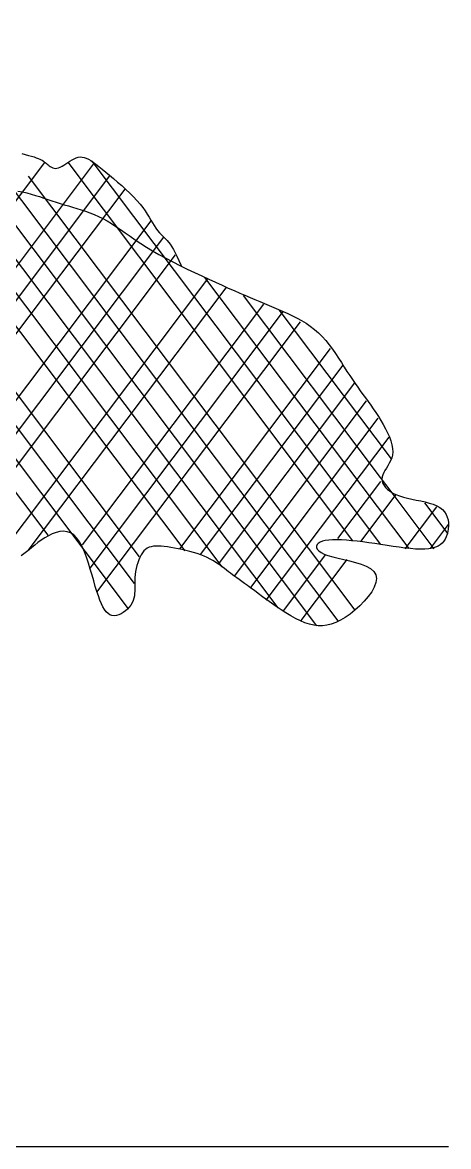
# Model space of a CAD drawing. Extents: x -2401 to 2401, y 0 to 4503.
# Drawn here: x 700 to 2401, y 0 to 4484 of the extents above; entities that cross this region are included whole.
import ezdxf

# ---------------------------------------------------------------- set-up
doc = ezdxf.new("R2010")
doc.units = 0
doc.layers.get('0').update_dxf_attribs({"linetype": 'CONTINUOUS'})

msp = doc.modelspace()

# ---------------------------------------------------------------- linework, layer by layer
at = {"linetype": 'CONTINUOUS'}
for p, q in [((1721.19, 2148.4), (-38.46, 4483.53)), ((1349.74, 2375.91), (-238.24, 4483.24)), ((1497.74, 2312.22), (-138.35, 4483.39)), ((1167.28, 2352.65), (-377.13, 4402.15)), ((1875.5, 2076.32), (143.75, 4374.43)), ((1960.46, 2096.29), (248.58, 4368.02)), ((1147.89, 2245.67), (-428.98, 4338.25)), ((802.47, 2438.64), (-579.71, 4272.86)), ((1123.67, 2145.11), (-479.82, 4273.01)), ((696.85, 3960.31), (710.95, 3956.62)), ((710.95, 3956.62), (724.07, 3953.21)), ((724.07, 3953.21), (735.89, 3950.03)), ((735.89, 3950.03), (746.16, 3947.06)), ((746.16, 3947.06), (754.97, 3944.24)), ((914.18, 3943.46), (922.24, 3945.95)), ((922.24, 3945.95), (930.17, 3947.1)), ((930.17, 3947.1), (938.08, 3946.88)), ((938.08, 3946.88), (946.12, 3945.32)), ((-245.78, 2551.52), (789.38, 3925.23)), ((209.77, 2890.65), (987.91, 3923.28)), ((754.97, 3944.24), (762.51, 3941.54)), ((762.51, 3941.54), (768.94, 3938.91)), ((768.94, 3938.91), (774.46, 3936.3)), ((774.46, 3936.3), (779.24, 3933.67)), ((779.24, 3933.67), (783.47, 3930.98)), ((783.47, 3930.98), (787.31, 3928.17)), ((787.31, 3928.17), (790.97, 3925.22)), ((790.97, 3925.22), (794.6, 3922.06)), ((794.6, 3922.06), (798.37, 3918.68)), ((798.37, 3918.68), (802.33, 3915.22)), ((802.33, 3915.22), (806.51, 3911.83)), ((806.51, 3911.83), (810.94, 3908.67)), ((810.94, 3908.67), (815.63, 3905.89)), ((815.63, 3905.89), (820.62, 3903.65)), ((820.62, 3903.65), (825.93, 3902.12)), ((825.93, 3902.12), (831.6, 3901.44)), ((831.6, 3901.44), (837.64, 3901.78)), ((837.64, 3901.78), (844.08, 3903.29)), ((844.08, 3903.29), (850.94, 3906.06)), ((850.94, 3906.06), (858.17, 3909.89)), ((858.17, 3909.89), (865.71, 3914.51)), ((865.71, 3914.51), (873.51, 3919.64)), ((873.51, 3919.64), (881.5, 3925.01)), ((881.5, 3925.01), (889.62, 3930.35)), ((2019.32, 2416.28), (881.89, 3925.7)), ((889.62, 3930.35), (897.81, 3935.39)), ((897.81, 3935.39), (906.02, 3939.85)), ((906.02, 3939.85), (914.18, 3943.46)), ((946.12, 3945.32), (954.43, 3942.43)), ((954.43, 3942.43), (963.16, 3938.23)), ((963.16, 3938.23), (972.46, 3932.76)), ((972.46, 3932.76), (982.46, 3926.03)), ((2130.45, 2401.52), (978.5, 3930.2)), ((982.46, 3926.03), (993.31, 3918.06)), ((993.31, 3918.06), (1005.17, 3908.89)), ((1005.17, 3908.89), (1018.17, 3898.52)), ((264.42, 2830.48), (1049.27, 3872)), ((2028.19, 2139.11), (723.87, 3870)), ((1018.17, 3898.52), (1032.38, 3887.02)), ((1032.38, 3887.02), (1047.59, 3874.51)), ((1047.59, 3874.51), (1063.5, 3861.18)), ((1063.5, 3861.18), (1079.8, 3847.19)), ((343.71, 2802.98), (1109.44, 3819.15)), ((682.17, 3811.15), (700.26, 3807.61)), ((1079.8, 3847.19), (1096.21, 3832.72)), ((1096.21, 3832.72), (1112.42, 3817.93)), ((1112.42, 3817.93), (1128.14, 3802.99)), ((700.26, 3807.61), (717.88, 3803.51)), ((717.88, 3803.51), (735.11, 3798.94)), ((735.11, 3798.94), (752, 3794.01)), ((752, 3794.01), (768.63, 3788.79)), ((768.63, 3788.79), (785.08, 3783.39)), ((785.08, 3783.39), (801.4, 3777.88)), ((801.4, 3777.88), (817.68, 3772.37)), ((817.68, 3772.37), (833.98, 3766.95)), ((833.98, 3766.95), (850.37, 3761.71)), ((1128.14, 3802.99), (1143.07, 3788.07)), ((1143.07, 3788.07), (1156.91, 3773.35)), ((1156.91, 3773.35), (1169.38, 3758.99)), ((850.37, 3761.71), (866.91, 3756.7)), ((866.91, 3756.7), (883.6, 3751.82)), ((883.6, 3751.82), (900.41, 3746.94)), ((900.41, 3746.94), (917.34, 3741.93)), ((917.34, 3741.93), (934.36, 3736.65)), ((934.36, 3736.65), (951.47, 3730.96)), ((951.47, 3730.96), (968.64, 3724.74)), ((968.64, 3724.74), (985.86, 3717.84)), ((1169.38, 3758.99), (1180.26, 3745.13)), ((1180.26, 3745.13), (1189.73, 3731.81)), ((1189.73, 3731.81), (1198.06, 3719.01)), ((320.5, 2506.79), (1214.2, 3692.76)), ((985.86, 3717.84), (1003.11, 3710.13)), ((1003.11, 3710.13), (1020.37, 3701.48)), ((1020.37, 3701.48), (1037.67, 3691.78)), ((1037.67, 3691.78), (1055.12, 3681.12)), ((1055.12, 3681.12), (1072.89, 3669.57)), ((1198.06, 3719.01), (1205.52, 3706.75)), ((1205.52, 3706.75), (1212.38, 3695.02)), ((1212.38, 3695.02), (1218.92, 3683.83)), ((1218.92, 3683.83), (1225.4, 3673.16)), ((1072.89, 3669.57), (1091.12, 3657.26)), ((1091.12, 3657.26), (1109.98, 3644.28)), ((1109.98, 3644.28), (1129.63, 3630.73)), ((1225.4, 3673.16), (1232.09, 3663.03)), ((1232.09, 3663.03), (1239.27, 3653.43)), ((1239.27, 3653.43), (1247.2, 3644.36)), ((1247.2, 3644.36), (1256.11, 3635.6)), ((1256.11, 3635.6), (1266.07, 3625.99)), ((376.17, 2447.95), (1264.81, 3627.21)), ((1129.63, 3630.73), (1150.21, 3616.72)), ((1150.21, 3616.72), (1171.89, 3602.34)), ((1171.89, 3602.34), (1194.82, 3587.71)), ((1194.82, 3587.71), (1219.16, 3572.92)), ((1266.07, 3625.99), (1277.09, 3614.15)), ((1277.09, 3614.15), (1289.2, 3598.7)), ((1289.2, 3598.7), (1302.41, 3578.27)), ((447.61, 2410.05), (1311.22, 3556.1)), ((1219.16, 3572.92), (1244.99, 3558.07)), ((1244.99, 3558.07), (1272.07, 3543.25)), ((1272.07, 3543.25), (1300.1, 3528.54)), ((1302.41, 3578.27), (1316.75, 3551.47)), ((1316.75, 3551.47), (1332.23, 3516.93)), ((1300.1, 3528.54), (1328.78, 3514.02)), ((1328.78, 3514.02), (1357.79, 3499.76)), ((1332.23, 3516.93), (1334.4, 3511.26)), ((1357.79, 3499.76), (1386.83, 3485.86)), ((602.29, 2349.91), (1439.59, 3461.04)), ((1386.83, 3485.86), (1415.59, 3472.39)), ((1415.59, 3472.39), (1443.75, 3459.43)), ((2243.1, 2384.74), (1428.07, 3466.32)), ((1443.75, 3459.43), (1471.03, 3447.06)), ((723.24, 2377.72), (1512.5, 3425.1)), ((1471.03, 3447.06), (1497.1, 3435.37)), ((1497.1, 3435.37), (1521.73, 3424.41)), ((1521.73, 3424.41), (1545.03, 3414.12)), ((1545.03, 3414.12), (1567.14, 3404.42)), ((1567.14, 3404.42), (1588.25, 3395.24)), ((2129.52, 2668.16), (1581.87, 3394.91)), ((1588.25, 3395.24), (1608.52, 3386.49)), ((1608.52, 3386.49), (1628.11, 3378.09)), ((1628.11, 3378.09), (1647.19, 3369.96)), ((1647.19, 3369.96), (1665.94, 3362.01)), ((939.69, 2399.54), (1663.7, 3360.34)), ((969.78, 2306.77), (1741.96, 3331.48)), ((1665.94, 3362.01), (1684.51, 3354.18)), ((1684.51, 3354.18), (1703.08, 3346.37)), ((1703.08, 3346.37), (1721.76, 3338.5)), ((1721.76, 3338.5), (1740.51, 3330.46)), ((2173.16, 2742.96), (1724.81, 3337.94)), ((1740.51, 3330.46), (1759.23, 3322.13)), ((1759.23, 3322.13), (1777.81, 3313.39)), ((997.47, 2210.81), (1809.93, 3288.97)), ((1777.81, 3313.39), (1796.17, 3304.12)), ((1796.17, 3304.12), (1814.21, 3294.2)), ((1814.21, 3294.2), (1831.82, 3283.52)), ((1831.82, 3283.52), (1848.92, 3271.95)), ((1848.92, 3271.95), (1865.4, 3259.38)), ((1865.4, 3259.38), (1881.17, 3245.68)), ((1881.17, 3245.68), (1896.16, 3230.8)), ((1896.16, 3230.8), (1910.41, 3214.89)), ((1910.41, 3214.89), (1923.99, 3198.14)), ((1923.99, 3198.14), (1936.97, 3180.77)), ((1328.13, 2384.19), (1929.94, 3182.83)), ((1936.97, 3180.77), (1949.42, 3162.98)), ((1949.42, 3162.98), (1961.41, 3144.97)), ((1961.41, 3144.97), (1973.02, 3126.95)), ((1411.14, 2361.65), (1979.85, 3116.36)), ((1973.02, 3126.95), (1984.3, 3109.12)), ((1984.3, 3109.12), (1995.34, 3091.7)), ((1995.34, 3091.7), (2006.2, 3074.87)), ((2006.2, 3074.87), (2016.94, 3058.8)), ((2016.94, 3058.8), (2027.59, 3043.4)), ((1481.9, 2322.85), (2026.54, 3045.62)), ((2027.59, 3043.4), (2038.14, 3028.53)), ((2038.14, 3028.53), (2048.63, 3014.04)), ((2048.63, 3014.04), (2059.04, 2999.81)), ((1546.17, 2275.43), (2072.75, 2974.24)), ((2059.04, 2999.81), (2069.41, 2985.68)), ((2069.41, 2985.68), (2079.73, 2971.52)), ((2079.73, 2971.52), (2090.02, 2957.18)), ((2090.02, 2957.18), (2100.28, 2942.54)), ((2100.28, 2942.54), (2110.54, 2927.44)), ((2110.54, 2927.44), (2120.76, 2911.79)), ((1611.99, 2230.08), (2120.53, 2904.93)), ((2120.76, 2911.79), (2130.77, 2895.72)), ((2130.77, 2895.72), (2140.35, 2879.38)), ((2140.35, 2879.38), (2149.31, 2862.93)), ((1673.31, 2178.75), (2163.79, 2829.64)), ((2149.31, 2862.93), (2157.42, 2846.53)), ((2157.42, 2846.53), (2164.49, 2830.35)), ((2164.49, 2830.35), (2170.29, 2814.54)), ((2170.29, 2814.54), (2174.61, 2799.28)), ((2174.61, 2799.28), (2177.25, 2784.71)), ((2177.25, 2784.71), (2178, 2771.01)), ((2169.49, 2735.47), (2164.28, 2725.14)), ((2173.78, 2746.48), (2169.49, 2735.47)), ((2176.74, 2758.29), (2173.78, 2746.48)), ((2178, 2771.01), (2176.74, 2758.29)), ((2147.07, 2697.14), (2142.11, 2688.42)), ((2152.68, 2706.09), (2147.07, 2697.14)), ((2158.55, 2715.39), (2152.68, 2706.09)), ((2164.28, 2725.14), (2158.55, 2715.39)), ((1958.77, 2424.86), (2130.29, 2652.47)), ((2171.65, 2612.25), (2129.52, 2668.16)), ((2135.72, 2671.22), (2135.02, 2662.55)), ((2135.02, 2662.55), (2136.11, 2653.87)), ((2138.2, 2679.82), (2135.72, 2671.22)), ((2136.11, 2653.87), (2138.95, 2645.26)), ((2142.11, 2688.42), (2138.2, 2679.82)), ((2050.04, 2413.28), (2191.47, 2600.96)), ((2138.95, 2645.26), (2143.52, 2636.82)), ((2143.52, 2636.82), (2149.78, 2628.63)), ((2149.78, 2628.63), (2157.68, 2620.8)), ((2157.68, 2620.8), (2167.19, 2613.41)), ((2167.19, 2613.41), (2178.27, 2606.55)), ((2343.17, 2384.64), (2171.65, 2612.25)), ((2178.27, 2606.55), (2190.88, 2600.32)), ((2190.88, 2600.32), (2204.98, 2594.81)), ((2204.98, 2594.81), (2220.49, 2590.05)), ((2220.49, 2590.05), (2237.1, 2585.9)), ((2237.1, 2585.9), (2254.44, 2582.13)), ((2254.44, 2582.13), (2272.15, 2578.54)), ((2272.15, 2578.54), (2289.87, 2574.92)), ((2289.87, 2574.92), (2307.24, 2571.05)), ((2398.84, 2443.47), (2305.56, 2567.26)), ((2307.24, 2571.05), (2323.9, 2566.73)), ((2323.9, 2566.73), (2339.49, 2561.75)), ((2339.49, 2561.75), (2353.64, 2555.9)), ((2353.64, 2555.9), (2365.99, 2548.96)), ((2227.98, 2384), (2354.36, 2551.72)), ((2365.99, 2548.96), (2376.27, 2540.79)), ((2376.27, 2540.79), (2384.53, 2531.54)), ((2384.53, 2531.54), (2390.92, 2521.39)), ((2390.92, 2521.39), (2395.58, 2510.55)), ((2328.56, 2384.77), (2400.78, 2480.61)), ((2395.58, 2510.55), (2398.65, 2499.23)), ((2398.65, 2499.23), (2400.28, 2487.63)), ((2400.61, 2475.94), (2399.78, 2464.38)), ((2400.28, 2487.63), (2400.61, 2475.94)), ((788.9, 2427.6), (774.73, 2418.36)), ((803.63, 2436.05), (788.9, 2427.6)), ((818.72, 2443.29), (803.63, 2436.05)), ((833.96, 2448.95), (818.72, 2443.29)), ((849.14, 2452.6), (833.96, 2448.95)), ((864.07, 2453.86), (849.14, 2452.6)), ((878.53, 2452.33), (864.07, 2453.86)), ((892.32, 2447.6), (878.53, 2452.33)), ((905.24, 2439.28), (892.32, 2447.6)), ((917.13, 2427.13), (905.24, 2439.28)), ((928.03, 2411.58), (917.13, 2427.13)), ((2387.39, 2423.17), (2382.07, 2414.75)), ((2391.74, 2432.41), (2387.39, 2423.17)), ((2395.23, 2442.42), (2391.74, 2432.41)), ((2397.94, 2453.14), (2395.23, 2442.42)), ((2399.78, 2464.38), (2397.94, 2453.14)), ((726.13, 2380.36), (715.62, 2371.72)), ((737.15, 2389.53), (726.13, 2380.36)), ((748.83, 2399.03), (737.15, 2389.53)), ((761.33, 2408.72), (748.83, 2399.03)), ((774.73, 2418.36), (761.33, 2408.72)), ((938.04, 2393.19), (928.03, 2411.58)), ((947.24, 2372.57), (938.04, 2393.19)), ((1191.43, 2381.54), (1184.98, 2375.45)), ((1198.42, 2386.37), (1191.43, 2381.54)), ((1205.98, 2390.05), (1198.42, 2386.37)), ((1214.15, 2392.67), (1205.98, 2390.05)), ((1222.98, 2394.33), (1214.15, 2392.67)), ((1232.51, 2395.13), (1222.98, 2394.33)), ((1242.79, 2395.16), (1232.51, 2395.13)), ((1253.86, 2394.53), (1242.79, 2395.16)), ((1265.75, 2393.32), (1253.86, 2394.53)), ((1278.52, 2391.63), (1265.75, 2393.32)), ((1292.17, 2389.56), (1278.52, 2391.63)), ((1306.55, 2387.11), (1292.17, 2389.56)), ((1321.47, 2384.3), (1306.55, 2387.11)), ((1336.74, 2381.12), (1321.47, 2384.3)), ((1352.17, 2377.59), (1336.74, 2381.12)), ((1367.57, 2373.7), (1352.17, 2377.59)), ((1875.86, 2400.69), (1873.53, 2394.95)), ((1873.53, 2394.95), (1873.83, 2388.82)), ((1873.83, 2388.82), (1876.91, 2382.45)), ((1880.7, 2405.89), (1875.86, 2400.69)), ((1876.91, 2382.45), (1882.89, 2375.98)), ((1887.91, 2410.41), (1880.7, 2405.89)), ((1897.36, 2414.11), (1887.91, 2410.41)), ((1908.91, 2416.87), (1897.36, 2414.11)), ((1922.42, 2418.72), (1908.91, 2416.87)), ((1937.71, 2419.73), (1922.42, 2418.72)), ((1954.66, 2419.95), (1937.71, 2419.73)), ((1973.09, 2419.45), (1954.66, 2419.95)), ((1992.86, 2418.28), (1973.09, 2419.45)), ((2013.81, 2416.52), (1992.86, 2418.28)), ((2035.78, 2414.22), (2013.81, 2416.52)), ((2058.64, 2411.45), (2035.78, 2414.22)), ((2082.21, 2408.26), (2058.64, 2411.45)), ((2106.33, 2404.74), (2082.21, 2408.26)), ((2130.76, 2401.02), (2106.33, 2404.74)), ((2155.25, 2397.26), (2130.76, 2401.02)), ((2179.53, 2393.61), (2155.25, 2397.26)), ((2203.36, 2390.22), (2179.53, 2393.61)), ((2226.47, 2387.25), (2203.36, 2390.22)), ((2248.61, 2384.85), (2226.47, 2387.25)), ((2269.52, 2383.18), (2248.61, 2384.85)), ((2288.95, 2382.39), (2269.52, 2383.18)), ((2306.63, 2382.63), (2288.95, 2382.39)), ((2322.39, 2384.02), (2306.63, 2382.63)), ((2336.27, 2386.56), (2322.39, 2384.02)), ((2348.41, 2390.19), (2336.27, 2386.56)), ((2358.93, 2394.87), (2348.41, 2390.19)), ((2367.96, 2400.56), (2358.93, 2394.87)), ((2375.63, 2407.2), (2367.96, 2400.56)), ((2382.07, 2414.75), (2375.63, 2407.2)), ((705.45, 2363.77), (695.46, 2356.67)), ((715.62, 2371.72), (705.45, 2363.77)), ((955.72, 2350.28), (947.24, 2372.57)), ((963.59, 2326.91), (955.72, 2350.28)), ((1164.15, 2339.54), (1160.24, 2328.48)), ((1168.59, 2349.93), (1164.15, 2339.54)), ((1173.55, 2359.5), (1168.59, 2349.93)), ((1179.02, 2368.06), (1173.55, 2359.5)), ((1184.98, 2375.45), (1179.02, 2368.06)), ((1382.76, 2369.48), (1367.57, 2373.7)), ((1397.54, 2364.91), (1382.76, 2369.48)), ((1411.73, 2360.01), (1397.54, 2364.91)), ((1425.14, 2354.78), (1411.73, 2360.01)), ((1437.62, 2349.23), (1425.14, 2354.78)), ((1449.23, 2343.4), (1437.62, 2349.23)), ((1460.06, 2337.36), (1449.23, 2343.4)), ((1470.21, 2331.13), (1460.06, 2337.36)), ((1742.12, 2137.35), (1910.63, 2360.97)), ((1812.33, 2097.82), (1995.88, 2341.4)), ((1882.89, 2375.98), (1891.9, 2369.56)), ((1891.9, 2369.56), (1904.09, 2363.34)), ((1904.09, 2363.34), (1919.59, 2357.45)), ((1919.59, 2357.45), (1938.35, 2351.98)), ((1938.35, 2351.98), (1959.62, 2346.73)), ((1959.62, 2346.73), (1982.5, 2341.43)), ((1982.5, 2341.43), (2006.07, 2335.83)), ((2006.07, 2335.83), (2029.4, 2329.65)), ((970.93, 2303.05), (963.59, 2326.91)), ((977.83, 2279.27), (970.93, 2303.05)), ((1151.79, 2293.09), (1150.1, 2281.13)), ((1154.05, 2305.08), (1151.79, 2293.09)), ((1156.87, 2316.94), (1154.05, 2305.08)), ((1160.24, 2328.48), (1156.87, 2316.94)), ((1479.78, 2324.77), (1470.21, 2331.13)), ((1488.86, 2318.33), (1479.78, 2324.77)), ((1497.56, 2311.86), (1488.86, 2318.33)), ((1505.96, 2305.41), (1497.56, 2311.86)), ((1514.17, 2299.02), (1505.96, 2305.41)), ((1522.28, 2292.74), (1514.17, 2299.02)), ((1530.4, 2286.6), (1522.28, 2292.74)), ((2029.4, 2329.65), (2051.57, 2322.64)), ((2051.57, 2322.64), (2071.68, 2314.53)), ((2071.68, 2314.53), (2088.79, 2305.06)), ((2088.79, 2305.06), (2102.01, 2293.96)), ((2102.01, 2293.96), (2110.39, 2280.97)), ((984.39, 2256.17), (977.83, 2279.27)), ((990.69, 2234.31), (984.39, 2256.17)), ((1148.45, 2257.96), (1148.31, 2246.9)), ((1148.31, 2246.9), (1148.37, 2236.18)), ((1149, 2269.37), (1148.45, 2257.96)), ((1150.1, 2281.13), (1149, 2269.37)), ((1538.65, 2280.49), (1530.4, 2286.6)), ((1547.17, 2274.28), (1538.65, 2280.49)), ((1556.1, 2267.85), (1547.17, 2274.28)), ((1565.57, 2261.05), (1556.1, 2267.85)), ((1575.71, 2253.78), (1565.57, 2261.05)), ((1586.66, 2245.89), (1575.71, 2253.78)), ((1598.56, 2237.25), (1586.66, 2245.89)), ((2111.1, 2249.23), (2104.46, 2231.28)), ((2110.39, 2280.97), (2113.29, 2265.94)), ((2113.29, 2265.94), (2111.1, 2249.23)), ((996.83, 2214.19), (990.69, 2234.31)), ((1002.88, 2195.93), (996.83, 2214.19)), ((1147.83, 2205.81), (1146.77, 2196.21)), ((1148.32, 2215.66), (1147.83, 2205.81)), ((1148.44, 2225.77), (1148.32, 2215.66)), ((1148.37, 2236.18), (1148.44, 2225.77)), ((1611.53, 2227.74), (1598.56, 2237.25)), ((1625.72, 2217.23), (1611.53, 2227.74)), ((1641.21, 2205.65), (1625.72, 2217.23)), ((1657.84, 2193.22), (1641.21, 2205.65)), ((2094.03, 2212.57), (2080.44, 2193.56)), ((2104.46, 2231.28), (2094.03, 2212.57)), ((1008.92, 2179.53), (1002.88, 2195.93)), ((1015.03, 2165.01), (1008.92, 2179.53)), ((1021.27, 2152.39), (1015.03, 2165.01)), ((1027.74, 2141.68), (1021.27, 2152.39)), ((1132.98, 2159.89), (1126.59, 2151.45)), ((1138.21, 2168.68), (1132.98, 2159.89)), ((1142.15, 2177.67), (1138.21, 2168.68)), ((1144.94, 2186.83), (1142.15, 2177.67)), ((1146.77, 2196.21), (1144.94, 2186.83)), ((1675.44, 2180.22), (1657.84, 2193.22)), ((1693.81, 2166.93), (1675.44, 2180.22)), ((1712.75, 2153.62), (1693.81, 2166.93)), ((1732.06, 2140.59), (1712.75, 2153.62)), ((2046.41, 2156.5), (2027.26, 2139.37)), ((2064.35, 2174.72), (2046.41, 2156.5)), ((2080.44, 2193.56), (2064.35, 2174.72)), ((1034.49, 2132.91), (1027.74, 2141.68)), ((1041.61, 2126.08), (1034.49, 2132.91)), ((1049.17, 2121.22), (1041.61, 2126.08)), ((1057.25, 2118.34), (1049.17, 2121.22)), ((1065.88, 2117.42), (1057.25, 2118.34)), ((1074.91, 2118.31), (1065.88, 2117.42)), ((1084.15, 2120.83), (1074.91, 2118.31)), ((1093.39, 2124.8), (1084.15, 2120.83)), ((1102.45, 2130.03), (1093.39, 2124.8)), ((1111.13, 2136.33), (1102.45, 2130.03)), ((1119.25, 2143.54), (1111.13, 2136.33)), ((1126.59, 2151.45), (1119.25, 2143.54)), ((1751.56, 2128.11), (1732.06, 2140.59)), ((1771.05, 2116.45), (1751.56, 2128.11)), ((1790.33, 2105.91), (1771.05, 2116.45)), ((1987.95, 2110.22), (1968.95, 2099.05)), ((2007.56, 2123.79), (1987.95, 2110.22)), ((2027.26, 2139.37), (2007.56, 2123.79)), ((1809.21, 2096.76), (1790.33, 2105.91)), ((1827.56, 2089.25), (1809.21, 2096.76)), ((1845.44, 2083.49), (1827.56, 2089.25)), ((1863, 2079.57), (1845.44, 2083.49)), ((1880.36, 2077.54), (1863, 2079.57)), ((1897.67, 2077.54), (1880.36, 2077.54)), ((1915.04, 2079.6), (1897.67, 2077.54)), ((1932.63, 2083.82), (1915.04, 2079.6)), ((1950.55, 2090.28), (1932.63, 2083.82)), ((1968.95, 2099.05), (1950.55, 2090.28)), ((-2401.08, 0), (2400.78, 0))]:
    msp.add_line(p, q, dxfattribs=at)

doc.saveas('drawing.dxf')
